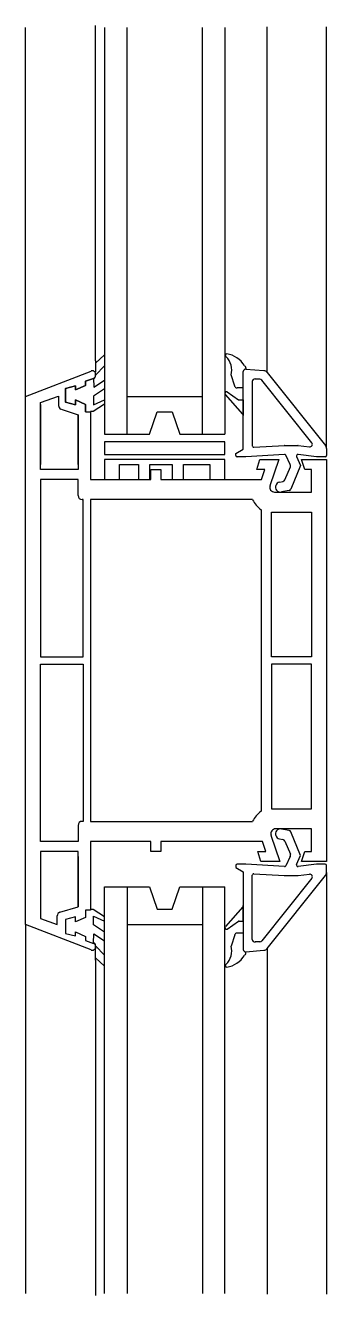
# Model space of a CAD drawing. Header units: inches. Extents: x 5 to 4439, y 354 to 1460.
# Drawn here: x 427.3 to 487.3, y 669.5 to 922.2 of the extents above; entities that cross this region are included whole.
import ezdxf

# ---------------------------------------------------------------- set-up
doc = ezdxf.new("R2010")
doc.units = ezdxf.units.IN
doc.header["$MEASUREMENT"] = 0
for name, color, linetype in [('FINE', 70, 'Continuous'), ('MED', 32, 'Continuous'), ('THIN', 151, 'Continuous')]:
    doc.layers.add(name, color=color, linetype=linetype)

# ---------------------------------------------------------------- blocks, each defined once
blk = doc.blocks.new('DVSF_O_MULLION')
at = {"layer": 'FINE'}
for p, q in [((-1.5, 125.9), (-1.5, 45)), ((3, 45), (3, 125.9)), ((18, 45), (18, 125.9)), ((22.5, 125.9), (22.5, 45)), ((-3.25, 59.14), (-1.5, 60.82)), ((-3.25, 59.59), (-3.25, 57.39)), ((-1.5, 58.65), (-3.25, 56.78)), ((26.66, 58.2), (26.66, 57.97)), ((-3.7, 56.15), (-3.62, 54.36)), ((-3.62, 54.36), (-1.5, 55.77)), ((24.44, 54.57), (23.71, 56.8)), ((-1.5, 54.04), (-3.7, 52.57)), ((22.93, 53.45), (25.23, 51.85)), ((26.15, 54.23), (24.91, 54.23)), ((-1.5, 51), (-3.75, 49.56)), ((-3.7, 52.57), (-3.7, 50.86)), ((-3.7, 50.86), (-1.5, 51.89)), ((3, 52.5), (18, 52.5)), ((26.04, 48.99), (22.6, 52.95)), ((25.35, 51.83), (26.15, 51.83)), ((26.15, 51.83), (26.15, 48.75)), ((7.5, 45), (9, 49.5)), ((9, 49.5), (12, 49.5)), ((12, 49.5), (13.5, 45)), ((-1.5, 45), (7.5, 45)), ((13.5, 45), (22.5, 45)), ((-1.5, -125.9), (-1.5, -45)), ((-1.5, -45), (7.5, -45)), ((3, -45), (3, -125.9)), ((7.5, -45), (9, -49.5)), ((12, -49.5), (13.5, -45)), ((13.5, -45), (22.5, -45)), ((18, -45), (18, -125.9)), ((22.5, -125.9), (22.5, -45)), ((-3.75, -49.56), (-4.25, -49.56)), ((-1.5, -51), (-3.75, -49.56)), ((9, -49.5), (12, -49.5)), ((26.04, -48.99), (22.6, -52.95)), ((26.15, -51.83), (26.15, -48.75)), ((-3.7, -52.57), (-3.7, -50.86)), ((-3.7, -50.86), (-1.5, -51.89)), ((-1.5, -54.04), (-3.7, -52.57)), ((3, -52.5), (18, -52.5)), ((22.93, -53.45), (25.23, -51.85)), ((25.35, -51.83), (26.15, -51.83)), ((-3.7, -56.15), (-3.62, -54.36)), ((-3.62, -54.36), (-1.5, -55.77)), ((24.44, -54.57), (23.71, -56.8)), ((26.15, -54.23), (24.91, -54.23)), ((-1.5, -58.65), (-3.25, -56.78)), ((-3.25, -56.9), (-3.25, -57.07)), ((-3.25, -59.59), (-3.25, -57.39)), ((26.66, -58.2), (26.66, -57.97)), ((-3.25, -59.14), (-1.5, -60.82))]:
    blk.add_line(p, q, dxfattribs=at)
for centre, radius, start, end in [((22.85, 60.7), 0.3, 89.722, 246.0171), ((22.22, 56.23), 4.81, 30.2956, 82.3863), ((20.19, 57.8), 3.66, 344.2375, 45.967), ((26.16, 58.2), 0.5, 360, 65.2077), ((-3.92, 56.78), 0.67, 289.6538, 360), ((-3.92, 56.72), 0.67, 289.6538, 0), ((22.8, 53.18), 0.3, 65.2005, 228.3681), ((24.91, 54.73), 0.5, 198.061, 270), ((25.35, 52.13), 0.3, 246.2973, 270), ((25.85, 48.75), 0.3, 0, 50.3159), ((25.85, -48.75), 0.3, 309.6841, 360), ((22.8, -53.18), 0.3, 131.6319, 294.7995), ((25.35, -52.13), 0.3, 90, 113.7027), ((24.91, -54.73), 0.5, 90, 161.939), ((-3.92, -56.78), 0.67, 0, 70.3462), ((-3.92, -56.9), 0.67, 0, 70.3462), ((20.19, -57.8), 3.66, 314.033, 15.7625), ((26.65, -57.47), 0.5, 180, 271.4797), ((22.85, -60.7), 0.3, 113.9829, 270.278), ((22.22, -56.23), 4.81, 277.6137, 329.7044), ((26.16, -58.2), 0.5, 294.7923, 0)]:
    blk.add_arc(centre, radius, start, end, dxfattribs=at)
at = {"layer": 'MED'}
for p, q in [((-3.25, 59.59), (-3.25, 126.35)), ((-17.25, 52.5), (-17.25, 125.9)), ((30.94, 57.29), (30.94, 126.07)), ((42.75, 42.15), (42.75, 126.07)), ((-17.25, 52.5), (-4.16, 57.59)), ((-3.69, 56.09), (-5.25, 55.54)), ((-5.25, 55.54), (-3.69, 56.09)), ((-5.25, 55.54), (-3.69, 56.09)), ((-3.25, 56.97), (-3.25, 56.72)), ((-3.25, 56.72), (-3.25, 56.89)), ((-3.25, 56.72), (-3.25, 56.89)), ((-7.24, 54.63), (-9.25, 54.11)), ((-9.25, 54.11), (-7.24, 54.63)), ((-9.25, 54.11), (-7.24, 54.63)), ((-9.25, 54.11), (-9.25, 51.38)), ((-9.25, 51.38), (-9.25, 54.11)), ((-9.25, 51.38), (-9.25, 54.11)), ((-5.25, 54.74), (-7.24, 53.83)), ((-7.24, 53.83), (-5.25, 54.74)), ((-7.24, 53.83), (-5.25, 54.74)), ((-7.24, 53.83), (-7.24, 54.63)), ((-7.24, 54.63), (-7.24, 53.83)), ((-7.24, 54.63), (-7.24, 53.83)), ((-5.25, 55.54), (-5.25, 54.74)), ((-5.25, 54.74), (-5.25, 55.54)), ((-5.25, 54.74), (-5.25, 55.54)), ((-17.25, -52.5), (-17.25, 52.5)), ((-9.25, 51.38), (-7.24, 50.83)), ((-7.24, 50.83), (-9.25, 51.38)), ((-7.24, 50.83), (-9.25, 51.38)), ((-7.24, 50.83), (-7.24, 51.83)), ((-7.24, 51.83), (-5.25, 50.95)), ((-5.25, 50.95), (-7.24, 51.83)), ((-7.24, 51.83), (-7.24, 50.83)), ((-7.24, 51.83), (-7.24, 50.83)), ((-5.25, 50.95), (-7.24, 51.83)), ((-5.25, 50.95), (-5.25, 49.5)), ((-5.25, 49.5), (-5.25, 50.95)), ((-5.25, 49.5), (-5.25, 50.95)), ((-5.25, 49.5), (-4.25, 49.5)), ((-3.75, 49.56), (-4.25, 49.56)), ((-4.25, 49.5), (-4.25, 36)), ((7.75, 36), (7.75, 38)), ((7.75, 38), (9.75, 38)), ((9.75, 38), (9.75, 36)), ((28.84, 38), (29.47, 40)), ((30.44, 38), (28.84, 38)), ((29.47, 40), (33.22, 40)), ((29.77, 36), (30.44, 38)), ((33.22, 40), (31.47, 34.77)), ((38.38, 38), (37.75, 40)), ((37.75, 40), (42.75, 40)), ((39.75, 38), (38.38, 38)), ((39.75, 33.5), (39.75, 38)), ((42.75, 40), (42.75, -40)), ((-4.25, 36), (7.75, 36)), ((9.75, 36), (29.77, 36)), ((32.39, 33.5), (39.75, 33.5)), ((31.67, -34.77), (33.42, -40)), ((39.75, -33.5), (32.59, -33.5)), ((39.75, -38), (39.75, -33.5)), ((7.75, -36), (-4.25, -36)), ((-4.25, -36), (-4.25, -49.68)), ((7.75, -38), (7.75, -36)), ((29.98, -36), (9.75, -36)), ((9.75, -36), (9.75, -38)), ((30.64, -38), (29.98, -36)), ((9.75, -38), (7.75, -38)), ((29.67, -40), (29.05, -38)), ((29.05, -38), (30.64, -38)), ((33.42, -40), (29.67, -40)), ((37.75, -40), (38.38, -38)), ((42.75, -40), (37.75, -40)), ((38.38, -38), (39.75, -38)), ((42.75, -42.15), (42.75, -126.07)), ((-4.25, -49.68), (-5.25, -49.68)), ((-5.25, -49.68), (-5.25, -51.12)), ((-5.25, -49.68), (-5.25, -51.12)), ((-5.25, -49.68), (-5.25, -51.12)), ((-4.16, -57.59), (-17.25, -52.5)), ((-17.25, -52.5), (-17.25, -125.9)), ((-7.24, -51), (-9.25, -51.55)), ((-7.24, -51), (-9.25, -51.55)), ((-7.24, -51), (-9.25, -51.55)), ((-9.25, -51.55), (-9.25, -54.28)), ((-9.25, -51.55), (-9.25, -54.28)), ((-9.25, -51.55), (-9.25, -54.28)), ((-7.24, -52), (-7.24, -51)), ((-7.24, -52), (-7.24, -51)), ((-7.24, -52), (-7.24, -51)), ((-5.25, -51.12), (-7.24, -52)), ((-5.25, -51.12), (-7.24, -52)), ((-5.25, -51.12), (-7.24, -52)), ((-9.25, -54.28), (-7.24, -54.8)), ((-9.25, -54.28), (-7.24, -54.8)), ((-9.25, -54.28), (-7.24, -54.8)), ((-7.24, -54.8), (-7.24, -54)), ((-7.24, -54), (-5.25, -54.91)), ((-7.24, -54.8), (-7.24, -54)), ((-7.24, -54), (-5.25, -54.91)), ((-7.24, -54), (-5.25, -54.91)), ((-7.24, -54.8), (-7.24, -54)), ((-5.25, -54.91), (-5.25, -55.71)), ((-5.25, -54.91), (-5.25, -55.71)), ((-5.25, -54.91), (-5.25, -55.71)), ((-5.25, -55.71), (-3.69, -56.27)), ((-5.25, -55.71), (-3.69, -56.27)), ((-5.25, -55.71), (-3.69, -56.27)), ((-3.25, -56.9), (-3.25, -56.97)), ((-3.25, -56.9), (-3.25, -57.07)), ((-3.25, -57.23), (-3.25, -57.39)), ((30.94, -57.29), (30.94, -126.07)), ((-3.25, -59.59), (-3.25, -126.35))]:
    blk.add_line(p, q, dxfattribs=at)
for centre, radius, start, end in [((-3.92, 56.97), 0.67, 0, 111.2534), ((-3.92, 56.72), 0.67, 289.6538, 0), ((-3.92, 56.72), 0.67, 289.6538, 0), ((32.39, 34.46), 0.965, 161.5651, 270), ((32.59, -34.46), 0.965, 90, 198.4349), ((-3.92, -56.97), 0.67, 248.7466, 0), ((-3.92, -56.9), 0.67, 360, 70.3462), ((-3.92, -56.9), 0.67, 360, 70.3462), ((26.65, -57.47), 0.5, 180, 275)]:
    blk.add_arc(centre, radius, start, end, dxfattribs=at)
at = {"layer": 'THIN'}
for p, q in [((26.15, 42.07), (26.15, 57.47)), ((26.69, 57.97), (30.24, 57.66)), ((29.48, 55.96), (28.49, 56)), ((39.8, 43.31), (29.84, 55.77)), ((30.94, 57.29), (42.53, 42.77)), ((27.95, 55.51), (27.95, 42.73)), ((-14.25, 51.32), (-10.64, 52.61)), ((-14.25, 38), (-14.25, 51.32)), ((-14.25, 50.92), (-14.25, 39)), ((-10.64, 52.61), (-10.64, 50.76)), ((-10.15, 50.02), (-6.75, 48.87)), ((-6.75, 48.87), (-6.75, 38)), ((-6.75, 39), (-6.75, 48.87)), ((22.5, 43.5), (-1.5, 43.5)), ((-1.5, 43.5), (-1.5, 41)), ((22.5, 41), (22.5, 43.5)), ((-1.5, 41), (22.5, 41)), ((24.65, 41.2), (26.15, 42.07)), ((24.65, 40.8), (24.65, 41.2)), ((26.65, 40.5), (24.95, 40.5)), ((34.34, 41), (26.65, 40.5)), ((28.27, 42.43), (34.33, 42.8)), ((34.35, 42.8), (37.02, 42.8)), ((35.52, 38.97), (34.63, 40.83)), ((36.76, 40.56), (37.58, 38.82)), ((37.06, 42.8), (39.35, 42.5)), ((40.75, 40.5), (37.07, 40.98)), ((42.45, 40.5), (40.75, 40.5)), ((42.75, 42.15), (42.75, 40.8)), ((-6.75, 38), (-14.25, 38)), ((22.5, 40), (-1.5, 40)), ((-1.5, 40), (-1.5, 36)), ((1.5, 36), (1.5, 39)), ((1.5, 39), (5.31, 39)), ((5.31, 39), (5.31, 36)), ((7.56, 36), (7.56, 39)), ((7.56, 39), (12, 39)), ((12, 39), (12, 36)), ((14.25, 36), (14.25, 39)), ((14.25, 39), (19.5, 39)), ((19.5, 39), (19.5, 36)), ((22.5, 36), (22.5, 40)), ((34.44, 35.92), (35.53, 38.56)), ((37.58, 38.82), (35.63, 34.11)), ((-6.75, 36), (-14.25, 36)), ((-14.25, 36), (-14.25, 0.75)), ((-6.75, 32.8), (-6.75, 36)), ((-1.5, 36), (1.5, 36)), ((5.31, 36), (7.56, 36)), ((12, 36), (14.25, 36)), ((19.5, 36), (22.5, 36)), ((33.38, 35.5), (34.07, 35.62)), ((35.26, 33.81), (33.75, 33.53)), ((-5.75, 32), (-5.95, 32)), ((-5.75, 0.75), (-5.75, 32)), ((28.01, 32), (-4.25, 32)), ((-4.25, 32), (-4.25, -32)), ((29.75, -29.98), (29.75, 29.98)), ((31.75, 0.75), (31.75, 29.5)), ((31.75, 29.5), (39.75, 29.5)), ((39.75, 29.5), (39.75, 0.75)), ((-14.25, 0.75), (-5.75, 0.75)), ((39.75, 0.75), (31.75, 0.75)), ((-14.25, -36), (-14.25, -0.75)), ((-14.25, -0.75), (-5.75, -0.75)), ((-5.75, -0.75), (-5.75, -32)), ((39.75, -0.75), (31.75, -0.75)), ((31.75, -0.75), (31.75, -29.5)), ((39.75, -29.5), (39.75, -0.75)), ((31.75, -29.5), (39.75, -29.5)), ((-6.75, -32.8), (-6.75, -36)), ((-5.75, -32), (-5.95, -32)), ((-4.25, -32), (28.01, -32)), ((35.26, -33.81), (33.75, -33.53)), ((37.58, -38.82), (35.63, -34.11)), ((-6.75, -36), (-14.25, -36)), ((33.38, -35.5), (34.07, -35.62)), ((34.44, -35.92), (35.53, -38.56)), ((-6.75, -38), (-14.25, -38)), ((-14.25, -38), (-14.25, -51.32)), ((-6.75, -49.03), (-6.75, -38)), ((-6.75, -39), (-6.75, -49.03)), ((35.52, -38.97), (34.63, -40.83)), ((36.76, -40.56), (37.58, -38.82)), ((24.65, -40.8), (24.65, -41.2)), ((24.65, -41.2), (26.15, -42.07)), ((26.65, -40.5), (24.95, -40.5)), ((26.15, -42.07), (26.15, -57.47)), ((34.34, -41), (26.65, -40.5)), ((27.95, -55.51), (27.95, -42.73)), ((28.27, -42.43), (34.33, -42.8)), ((30.94, -57.29), (42.53, -42.77)), ((34.35, -42.8), (37.02, -42.8)), ((37.06, -42.8), (39.35, -42.5)), ((40.75, -40.5), (37.07, -40.98)), ((42.45, -40.5), (40.75, -40.5)), ((42.75, -42.15), (42.75, -40.8)), ((39.8, -43.31), (29.84, -55.77)), ((-10.4, -50.06), (-6.75, -49.03)), ((-14.25, -51.32), (-10.89, -52.49)), ((-10.89, -52.49), (-10.89, -50.8)), ((26.69, -57.97), (30.24, -57.66)), ((29.48, -55.96), (28.49, -56))]:
    blk.add_line(p, q, dxfattribs=at)
for centre, radius, start, end in [((26.65, 57.47), 0.5, 88.5203, 180), ((26.65, 57.47), 0.5, 85, 180), ((28.45, 55.51), 0.5, 85, 180), ((29.45, 55.46), 0.5, 38.6198, 87.3304), ((30.16, 56.66), 1, 38.6198, 85), ((-9.84, 50.76), 0.8, 180, 246.8014), ((39.41, 42.99), 0.5, 262.5496, 38.6198), ((24.95, 40.8), 0.3, 180, 270), ((28.25, 42.73), 0.3, 180, 274.2927), ((34.35, 42.5), 0.3, 90, 94.2927), ((34.36, 40.7), 0.3, 25.4867, 93.6852), ((37.03, 40.68), 0.3, 82.5496, 205.4867), ((37.02, 42.5), 0.3, 82.5496, 90), ((42.45, 40.8), 0.3, 270, 360), ((41.75, 42.15), 1, 0, 38.6198), ((35.07, 38.75), 0.5, 337.4867, 25.4867), ((33.56, 34.51), 1, 100.4865, 280.4868), ((33.97, 36.12), 0.5, 280.4867, 337.4867), ((35.17, 34.3), 0.5, 280.4867, 337.4867), ((-5.95, 32.8), 0.8, 180, 270), ((32.92, 34.46), 5.5, 206.6475, 234.7482), ((32.92, -34.46), 5.5, 125.2518, 153.3525), ((-5.95, -32.8), 0.8, 90, 180), ((33.56, -34.51), 1, 79.5132, 259.5135), ((35.17, -34.3), 0.5, 22.5133, 79.5133), ((33.97, -36.12), 0.5, 22.5133, 79.5133), ((35.07, -38.75), 0.5, 334.5133, 22.5133), ((24.95, -40.8), 0.3, 90, 180), ((28.25, -42.73), 0.3, 85.7073, 180), ((34.35, -42.5), 0.3, 265.7073, 270), ((34.36, -40.7), 0.3, 266.3148, 334.5133), ((37.03, -40.68), 0.3, 154.5133, 277.4504), ((37.02, -42.5), 0.3, 270, 277.4504), ((39.41, -42.99), 0.5, 321.3802, 97.4504), ((42.45, -40.8), 0.3, 0, 90), ((41.75, -42.15), 1, 321.3802, 360), ((-10.09, -50.8), 0.8, 113.1986, 180), ((28.45, -55.51), 0.5, 180, 275), ((29.45, -55.46), 0.5, 272.6696, 321.3802), ((30.16, -56.66), 1, 275, 321.3802)]:
    blk.add_arc(centre, radius, start, end, dxfattribs=at)

msp = doc.modelspace()

# ---------------------------------------------------------------- block references
msp.add_blockref('DVSF_O_MULLION', (444.59, 795.83))

doc.saveas('drawing.dxf')
